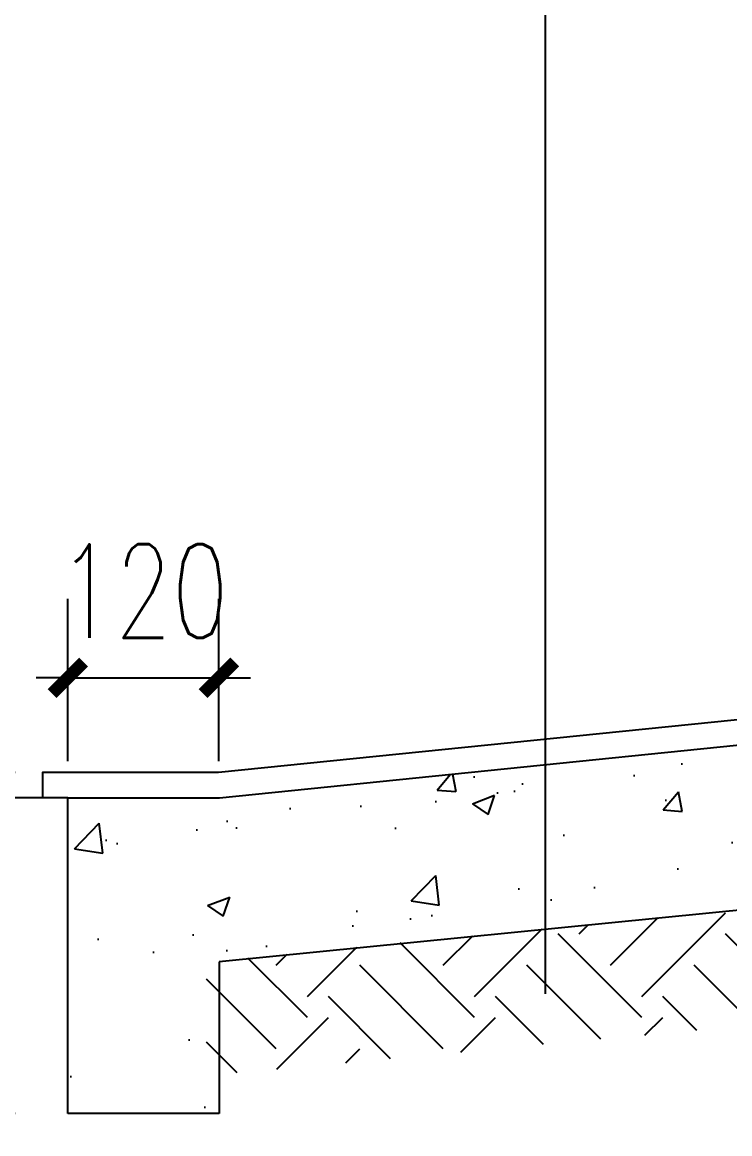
# Model space of a CAD drawing. Extents: x -1041549 to 749950, y -354245 to 17554.
# Drawn here: x 334231 to 334792, y -210215 to -209334 of the extents above; entities that cross this region are included whole.
import ezdxf

# ---------------------------------------------------------------- set-up
doc = ezdxf.new("R2010")
doc.units = 0
doc.header["$LTSCALE"] = 1000
doc.header["$MEASUREMENT"] = 0
for name, color, linetype in [('8', 8, 'Continuous'), ('9', 9, 'Continuous'), ('DIM_SYMB', 3, 'Continuous'), ('PUB_DIM', 3, 'Continuous')]:
    doc.layers.add(name, color=color, linetype=linetype)
doc.styles.add('_TCH_DIM_T3', font='SIMPLEX', dxfattribs={"width": 0.705882, "bigfont": 'GBCBIG'})
doc.dimstyles.new('_TCH_ARCH&&25', dxfattribs={"dimtxt": 74.375, "dimasz": 25, "dimexe": 62.5, "dimexo": 75, "dimgap": 31.5625, "dimtad": 1, "dimdec": 0, "dimzin": 0, "dimdsep": 46, "dimtxsty": '_TCH_DIM_T3', "dimblk": 'ARCHTICK', "dimcen": 0.09, "dimclrt": 7, "dimazin": 2, "dimtfac": 1, "dimtdec": 0, "dimtix": 1, "dimtmove": 2, "dimatfit": 3, "dimfxl": 50, "dimtolj": 1, "dimtzin": 0, "dimarcsym": 0})

# ---------------------------------------------------------------- blocks, each defined once
blk = doc.blocks.new('_ArchTick')
at = {"color": 0, "linetype": 'ByBlock', "const_width": 0.4}
blk.add_lwpolyline([(-0.5, -0.5), (0.5, 0.5)], dxfattribs=at)
blk = doc.blocks.new('*D158')
at = {"layer": 'Defpoints', "color": 0, "transparency": 16777216}
for p in [(334386.91, -209853.27), (334267.1, -209994.29), (334386.91, -209994.29)]:
    blk.add_point(p, dxfattribs=at)
at = {"layer": 'PUB_DIM', "color": 0, "lineweight": -2, "transparency": 16777216}
for p, q in [((334267.1, -209919.29), (334267.1, -209790.77)), ((334386.91, -209919.29), (334386.91, -209790.77)), ((334267.1, -209853.27), (334242.1, -209853.27)), ((334267.1, -209853.27), (334386.91, -209853.27)), ((334386.91, -209853.27), (334411.91, -209853.27))]:
    blk.add_line(p, q, dxfattribs=at)
at = {"layer": 'PUB_DIM', "color": 0, "lineweight": -2, "transparency": 16777216, "xscale": 25, "yscale": 25, "zscale": 25}
blk.add_blockref('_ArchTick', (334267.1, -209853.27), dxfattribs=at)
at = {"layer": 'PUB_DIM', "color": 0, "lineweight": -2, "transparency": 16777216, "xscale": 25, "yscale": 25, "zscale": 25, "rotation": 180}
blk.add_blockref('_ArchTick', (334386.91, -209853.27), dxfattribs=at)
at = {"layer": 'PUB_DIM', "color": 7, "transparency": 16777216, "insert": (334327.01, -209784.52), "char_height": 74.375, "attachment_point": 5, "style": '_TCH_DIM_T3'}
blk.add_mtext('\\A1;120', dxfattribs=at)
blk = doc.blocks.new('*D159')
at = {"layer": 'Defpoints', "color": 0, "transparency": 16777216}
for p in [(334167.84, -209928.37), (334300.43, -209928.37), (334300.43, -209948.37)]:
    blk.add_point(p, dxfattribs=at)
at = {"layer": 'PUB_DIM', "color": 0, "lineweight": -2, "transparency": 16777216}
for p, q in [((334167.84, -209928.37), (334167.84, -209903.37)), ((334225.43, -209928.37), (334105.34, -209928.37)), ((334167.84, -209948.37), (334167.84, -209928.37)), ((334225.43, -209948.37), (334105.34, -209948.37)), ((334167.84, -209948.37), (334167.84, -209973.37))]:
    blk.add_line(p, q, dxfattribs=at)
at = {"layer": 'PUB_DIM', "color": 0, "lineweight": -2, "transparency": 16777216, "xscale": 25, "yscale": 25, "zscale": 25}
for p, rotation in [((334167.84, -209928.37), 270), ((334167.84, -209948.37), 90)]:
    blk.add_blockref('_ArchTick', p, dxfattribs=dict(at, rotation=rotation))
at = {"layer": 'PUB_DIM', "color": 7, "transparency": 16777216, "insert": (334098.73, -209864.59), "char_height": 74.375, "attachment_point": 5, "rotation": 90, "style": '_TCH_DIM_T3'}
blk.add_mtext('\\A1;20', dxfattribs=at)
blk = doc.blocks.new('*D160')
at = {"layer": 'Defpoints', "color": 0, "transparency": 16777216}
for p in [(334167.84, -209948.37), (334300.43, -209948.37), (334300.43, -210198.74)]:
    blk.add_point(p, dxfattribs=at)
at = {"layer": 'PUB_DIM', "color": 0, "lineweight": -2, "transparency": 16777216}
for p, q in [((334225.43, -209948.37), (334105.34, -209948.37)), ((334167.84, -210198.74), (334167.84, -209948.37)), ((334225.43, -210198.74), (334105.34, -210198.74))]:
    blk.add_line(p, q, dxfattribs=at)
at = {"layer": 'PUB_DIM', "color": 0, "lineweight": -2, "transparency": 16777216, "xscale": 25, "yscale": 25, "zscale": 25}
for p, rotation in [((334167.84, -209948.37), 90), ((334167.84, -210198.74), 270)]:
    blk.add_blockref('_ArchTick', p, dxfattribs=dict(at, rotation=rotation))
at = {"layer": 'PUB_DIM', "color": 7, "transparency": 16777216, "insert": (334099.09, -210073.55), "char_height": 74.375, "attachment_point": 5, "rotation": 90, "style": '_TCH_DIM_T3'}
blk.add_mtext('\\A1;250', dxfattribs=at)

msp = doc.modelspace()

# ---------------------------------------------------------------- hatches: boundary and pattern name
at = {"layer": '8'}
h = msp.add_hatch(dxfattribs=at)
h.set_pattern_fill('混凝土', color=256, scale=25)
h.set_pattern_definition([(50, (282087.01, -234398.68), (179.31505, -15.68803), [18.75, -206.25]), (355, (282087.01, -234398.68), (-34.68783, 188.04803), [15, -165]), (100.4514, (282101.95, -234399.99), (144.62735, 172.3599), [15.93505, -175.28553]), (46.1842, (282087, -234348.68), (266.8103, -41.37975), [28.125, -309.375]), (96.6356, (282109.24, -234352.13), (233.6657, 243.5295), [23.9026, -262.9282]), (351.1842, (282087, -234348.68), (233.6655, 243.5297), [22.5, -247.5]), (21, (282112.01, -234361.18), (149.22676, -100.65472), [18.75, -206.25]), (326, (282112.01, -234361.18), (60.82883, 181.2875), [15, -165]), (71.4514, (282124.44, -234369.57), (210.05566, 80.6326), [15.93505, -175.28553]), (37.5, (282087.01, -234398.68), (3.039964, 83.22346), [0, -163, 0, -167.5, 0, -165.625]), (7.5, (282087.01, -234398.68), (65.76738, 98.60293), [0, -95.5, 0, -159.25, 0, -63.125]), (327.5, (282031.26, -234398.68), (133.45561, -5.63872), [0, -62.5, 0, -195, 0, -258.75]), (317.5, (282006.26, -234398.68), (145.79654, 25.02625), [0, -81.25, 0, -129.5, 0, -183.75])])
h.paths.add_polyline_path([(334386.66, -209948.68), (334266.48, -209948.68), (334266.48, -210199.05), (334386.48, -210199.05), (334386.48, -210078.69), (335866.48, -209931.04), (335866.48, -209798.37)])
h = msp.add_hatch(dxfattribs=at)
h.set_pattern_fill('土壤', color=256, scale=25, angle=45)
h.set_pattern_definition([(45, (282086.89, -234368.69), (1e-14, 132.58252), [93.75, -93.75]), (45, (282062.03, -234343.83), (1e-14, 132.58252), [93.75, -93.75]), (45, (282037.17, -234318.97), (1e-14, 132.58252), [93.75, -93.75]), (135, (282037.17, -234302.4), (-132.58252, 3e-14), [93.75, -93.75]), (135, (282062.03, -234277.54), (-132.58252, 3e-14), [93.75, -93.75]), (135, (282086.89, -234252.68), (-132.58252, 3e-14), [93.75, -93.75])])
h.paths.add_polyline_path([(335886.36, -210029.84), (335886.36, -209929.56), (334377.1, -210078.69), (334377.1, -210108.47), (334377.1, -210168.65)])

# ---------------------------------------------------------------- linework, layer by layer
msp.add_lwpolyline([(335886.48, -209778.37), (335865.72, -209778.37), (334386.53, -209928.37), (334247.1, -209928.37), (334247.1, -209948.4)], dxfattribs=at)
at = {"layer": '9'}
for p, q in [((334387.29, -209948.37), (335866.48, -209798.37)), ((335886.48, -209929.55), (334387.1, -210078.38)), ((334267.1, -210198.74), (334267.1, -209948.37)), ((334267.1, -209948.37), (334387.29, -209948.37)), ((334387.1, -210078.38), (334387.1, -210198.74)), ((334387.1, -210198.74), (334267.1, -210198.74))]:
    msp.add_line(p, q, dxfattribs=at)
msp.add_lwpolyline([(334267.1, -209948.4), (333778.11, -209948.4)], dxfattribs=at)
at = {"layer": 'DIM_SYMB'}
msp.add_line((334645.89, -210103.74), (334645.89, -209288.58), dxfattribs=at)

# ---------------------------------------------------------------- dimensions: what is measured, and where the dimension line sits
at = {"layer": 'PUB_DIM'}
for p1, p2, distance, picture, middle in [((334267.1, -209994.29), (334386.91, -209994.29), 141.03, '*D158', (334327.01, -209784.52)), ((334300.43, -210198.74), (334300.43, -209948.37), 132.58, '*D160', (334099.09, -210073.55))]:
    dim = msp.add_aligned_dim(p1=p1, p2=p2, distance=distance, dimstyle='_TCH_ARCH&&25', dxfattribs=at)
    dim.commit()
    dim.dimension.update_dxf_attribs({"geometry": picture, "text_midpoint": middle})
dim = msp.add_linear_dim(base=(334167.84, -209928.37), p1=(334300.43, -209948.37), p2=(334300.43, -209928.37), angle=90, dimstyle='_TCH_ARCH&&25', dxfattribs=at)
dim.commit()
dim.dimension.update_dxf_attribs({"geometry": '*D159', "text_midpoint": (334098.73, -209864.59), "dimtype": 129})

doc.saveas('drawing.dxf')
